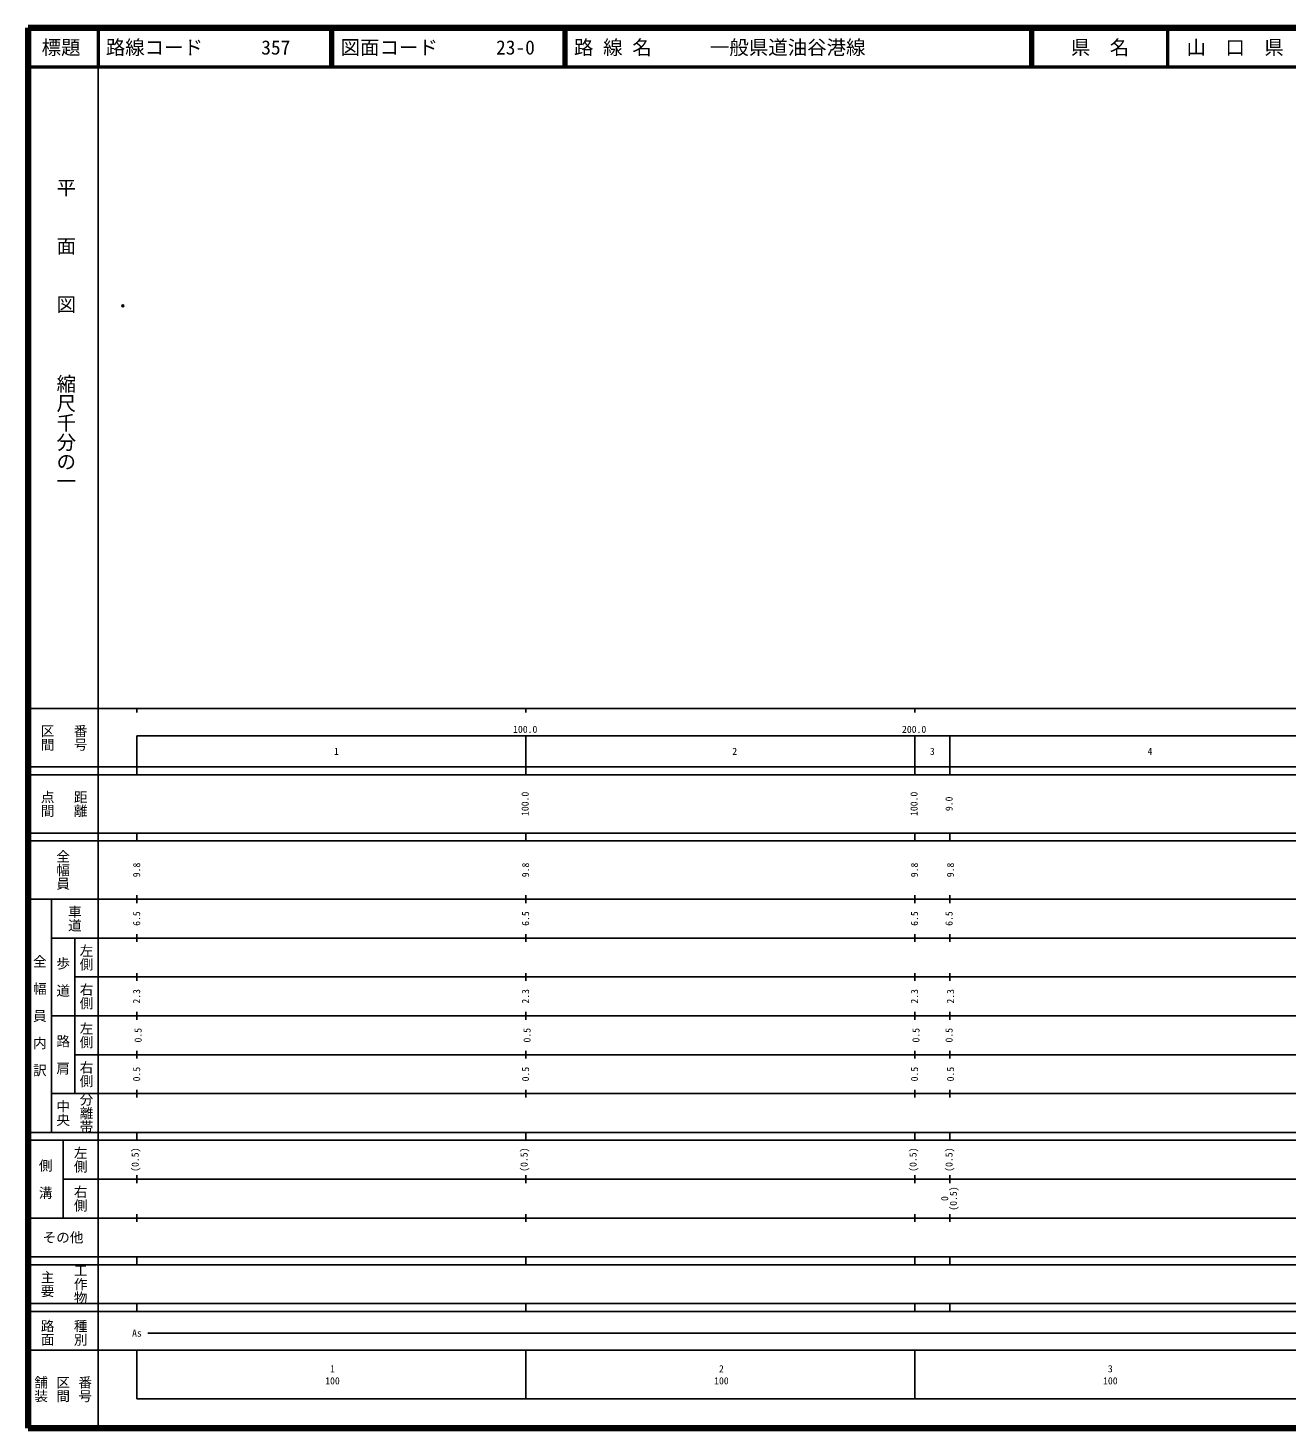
# Model space of a CAD drawing. Units: millimetres on the paper. Extents: x 40 to 680, y 20 to 380.
# Drawn here: x 40 to 363.7, y 20 to 380 of the extents above; entities that cross this region are included whole.
import ezdxf
from ezdxf.enums import TextEntityAlignment as Align

# ---------------------------------------------------------------- set-up
doc = ezdxf.new("R2010")
doc.units = ezdxf.units.MM
doc.header["$PDMODE"] = 32
doc.header["$PDSIZE"] = 0.5
doc.layers.add('M-OTRS', color=6, linetype='Continuous')
for name, color, linetype, lineweight in [('M-TTL', 2, 'Continuous', 140), ('M-TTL-BAND', 7, 'Continuous', 25), ('M-TTL-LINE', 7, 'Continuous', 50), ('M-TTL-TXT', 7, 'Continuous', 13)]:
    doc.layers.add(name, color=color, linetype=linetype, lineweight=lineweight)
doc.styles.add('@ＭＳ ゴシック', font='')
doc.styles.add('ＭＳ ゴシック', font='')
doc.styles.get('@ＭＳ ゴシック').set_extended_font_data('@MS Gothic')
doc.styles.get('ＭＳ ゴシック').set_extended_font_data('MS Gothic')

msp = doc.modelspace()

# ---------------------------------------------------------------- linework, layer by layer
at = {"layer": 'M-OTRS'}
msp.add_point((64.405, 308.562), dxfattribs=at)
at = {"layer": 'M-TTL'}
for p, q in [((40, 380), (40, 20)), ((680, 380), (40, 380)), ((40, 20), (680, 20))]:
    msp.add_line(p, q, dxfattribs=at)
at = {"layer": 'M-TTL-BAND'}
for p, q in [((58, 370), (58, 20)), ((40, 205), (579, 205)), ((68, 205), (68, 204)), ((168, 205), (168, 204)), ((268, 205), (268, 204)), ((68, 198), (579, 198)), ((68, 198), (68, 188)), ((168, 198), (168, 188)), ((268, 198), (268, 188)), ((277, 198), (277, 188)), ((40, 190), (579, 190)), ((40, 188), (579, 188)), ((40, 173), (579, 173)), ((68, 171), (68, 173)), ((168, 171), (168, 173)), ((268, 171), (268, 173)), ((277, 173), (277, 171)), ((40, 171), (579, 171)), ((40, 156), (579, 156)), ((46, 96), (46, 156)), ((68, 155), (68, 157)), ((168, 155), (168, 157)), ((268, 155), (268, 157)), ((277, 157), (277, 155)), ((46, 146), (579, 146)), ((52, 146), (52, 106)), ((68, 145), (68, 147)), ((168, 145), (168, 147)), ((268, 145), (268, 147)), ((277, 147), (277, 145)), ((68, 135), (68, 137)), ((168, 135), (168, 137)), ((268, 135), (268, 137)), ((277, 137), (277, 135)), ((52, 136), (579, 136)), ((46, 126), (579, 126)), ((68, 125), (68, 127)), ((168, 125), (168, 127)), ((268, 125), (268, 127)), ((277, 127), (277, 125)), ((52, 116), (579, 116)), ((68, 115), (68, 117)), ((168, 115), (168, 117)), ((268, 115), (268, 117)), ((277, 117), (277, 115)), ((46, 106), (579, 106)), ((68, 105), (68, 107)), ((168, 105), (168, 107)), ((268, 105), (268, 107)), ((277, 107), (277, 105)), ((40, 96), (579, 96)), ((40, 94), (579, 94)), ((49, 94), (49, 74)), ((68, 94), (68, 96)), ((168, 94), (168, 96)), ((268, 94), (268, 96)), ((277, 96), (277, 94)), ((49, 84), (579, 84)), ((68, 83), (68, 85)), ((168, 83), (168, 85)), ((268, 83), (268, 85)), ((277, 85), (277, 83)), ((40, 74), (579, 74)), ((68, 73), (68, 75)), ((168, 73), (168, 75)), ((268, 73), (268, 75)), ((277, 75), (277, 73)), ((40, 64), (579, 64)), ((40, 62), (579, 62)), ((68, 62), (68, 64)), ((168, 62), (168, 64)), ((268, 62), (268, 64)), ((277, 64), (277, 62)), ((40, 52), (579, 52)), ((68, 50), (68, 52)), ((168, 50), (168, 52)), ((268, 50), (268, 52)), ((277, 52), (277, 50)), ((40, 50), (579, 50)), ((70.805, 44.406), (504.33, 44.406)), ((40, 40), (579, 40)), ((68, 40), (68, 27.5)), ((168, 40), (168, 27.5)), ((268, 40), (268, 27.5)), ((68, 27.5), (579, 27.5))]:
    msp.add_line(p, q, dxfattribs=at)
at = {"layer": 'M-TTL-LINE'}
for p, q in [((58, 380), (58, 370)), ((117.75, 380), (117.75, 370)), ((118.25, 380), (118.25, 370)), ((177.75, 380), (177.75, 370)), ((178.25, 380), (178.25, 370)), ((297.75, 380), (297.75, 370)), ((298.25, 380), (298.25, 370)), ((333, 380), (333, 370)), ((40, 370), (680, 370))]:
    msp.add_line(p, q, dxfattribs=at)

# ---------------------------------------------------------------- texts
at = {"layer": 'M-TTL-BAND', "style": '@ＭＳ ゴシック'}
for s, p in [('平\u3000\u3000面\u3000\u3000図', (49.777, 306.475)), ('縮尺千分の一', (49.777, 261.03))]:
    msp.add_text(s, height=3.666, rotation=270, dxfattribs=at).set_placement(p, align=Align.MIDDLE_RIGHT)
at = {"layer": 'M-TTL-BAND'}
for s, height, rotation, style, p in [('区間', 2.566, 270, '@ＭＳ ゴシック', (45, 197.5)), ('番号', 2.566, 270, '@ＭＳ ゴシック', (53.5, 197.5)), ('点間', 2.566, 270, '@ＭＳ ゴシック', (45, 180.5)), ('距離', 2.566, 270, '@ＭＳ ゴシック', (53.5, 180.5)), ('100.0', 1.833, 90, 'ＭＳ ゴシック', (167.802, 180.5)), ('100.0', 1.833, 90, 'ＭＳ ゴシック', (267.802, 180.5)), ('9.0', 1.833, 90, 'ＭＳ ゴシック', (276.802, 180.5)), ('全幅員', 2.566, 270, '@ＭＳ ゴシック', (49, 163.5)), ('9.8', 1.833, 90, 'ＭＳ ゴシック', (67.92, 163.5)), ('9.8', 1.833, 90, 'ＭＳ ゴシック', (167.92, 163.5)), ('9.8', 1.833, 90, 'ＭＳ ゴシック', (267.92, 163.5)), ('9.8', 1.833, 90, 'ＭＳ ゴシック', (277.177, 163.5)), ('車道', 2.566, 270, '@ＭＳ ゴシック', (52, 151)), ('6.5', 1.833, 90, 'ＭＳ ゴシック', (67.92, 151)), ('6.5', 1.833, 90, 'ＭＳ ゴシック', (167.92, 151)), ('6.5', 1.833, 90, 'ＭＳ ゴシック', (267.92, 151)), ('6.5', 1.833, 90, 'ＭＳ ゴシック', (276.802, 151)), ('左側', 2.566, 270, '@ＭＳ ゴシック', (55, 141)), ('全\u3000幅\u3000員\u3000内\u3000訳', 2.566, 270, '@ＭＳ ゴシック', (43, 126)), ('歩\u3000道', 2.566, 270, '@ＭＳ ゴシック', (49, 136)), ('右側', 2.566, 270, '@ＭＳ ゴシック', (55, 131)), ('2.3', 1.833, 90, 'ＭＳ ゴシック', (67.92, 131)), ('2.3', 1.833, 90, 'ＭＳ ゴシック', (167.92, 131)), ('2.3', 1.833, 90, 'ＭＳ ゴシック', (267.92, 131)), ('2.3', 1.833, 90, 'ＭＳ ゴシック', (277.177, 131)), ('左側', 2.566, 270, '@ＭＳ ゴシック', (55, 121)), ('0.5', 1.833, 90, 'ＭＳ ゴシック', (68.295, 121)), ('0.5', 1.833, 90, 'ＭＳ ゴシック', (168.295, 121)), ('0.5', 1.833, 90, 'ＭＳ ゴシック', (268.295, 121)), ('0.5', 1.833, 90, 'ＭＳ ゴシック', (276.802, 121)), ('路\u3000肩', 2.566, 270, '@ＭＳ ゴシック', (49, 116)), ('右側', 2.566, 270, '@ＭＳ ゴシック', (55, 111)), ('0.5', 1.833, 90, 'ＭＳ ゴシック', (67.92, 111)), ('0.5', 1.833, 90, 'ＭＳ ゴシック', (167.92, 111)), ('0.5', 1.833, 90, 'ＭＳ ゴシック', (267.92, 111)), ('0.5', 1.833, 90, 'ＭＳ ゴシック', (277.177, 111)), ('分離帯', 2.566, 270, '@ＭＳ ゴシック', (55, 101)), ('中央', 2.566, 270, '@ＭＳ ゴシック', (49, 101)), ('左側', 2.566, 270, '@ＭＳ ゴシック', (53.5, 89)), ('(0.5)', 1.833, 90, 'ＭＳ ゴシック', (67.545, 89)), ('(0.5)', 1.833, 90, 'ＭＳ ゴシック', (167.545, 89)), ('(0.5)', 1.833, 90, 'ＭＳ ゴシック', (267.545, 89)), ('(0.5)', 1.833, 90, 'ＭＳ ゴシック', (276.802, 89)), ('側\u3000溝', 2.566, 270, '@ＭＳ ゴシック', (44.5, 84)), ('右側', 2.566, 270, '@ＭＳ ゴシック', (53.5, 79)), ('0', 1.833, 90, 'ＭＳ ゴシック', (275.677, 79)), ('(0.5)', 1.833, 90, 'ＭＳ ゴシック', (277.927, 79)), ('工作物', 2.566, 270, '@ＭＳ ゴシック', (53.5, 57)), ('主要', 2.566, 270, '@ＭＳ ゴシック', (45, 57)), ('路面', 2.566, 270, '@ＭＳ ゴシック', (45, 44.5)), ('種別', 2.566, 270, '@ＭＳ ゴシック', (53.5, 44.5)), ('舗装', 2.566, 270, '@ＭＳ ゴシック', (43.333, 30)), ('区間', 2.566, 270, '@ＭＳ ゴシック', (49, 30)), ('番号', 2.566, 270, '@ＭＳ ゴシック', (54.667, 30))]:
    msp.add_text(s, height=height, rotation=rotation, dxfattribs=dict(at, style=style)).set_placement(p, align=Align.MIDDLE_CENTER)
at = {"layer": 'M-TTL-BAND', "style": 'ＭＳ ゴシック'}
for s, p in [('100.0', (167.844, 198.195)), ('200.0', (267.844, 198.195))]:
    msp.add_text(s, height=1.833, dxfattribs=at).set_placement(p, align=Align.BOTTOM_CENTER)
for s, height, p in [('1', 1.833, (119.303, 194)), ('2', 1.833, (221.71, 194)), ('3', 1.833, (272.526, 194)), ('4', 1.833, (328.484, 194)), ('その他', 2.566, (49, 69)), ('As', 1.833, (68.006, 44.406)), ('1', 1.833, (118.288, 35.238)), ('2', 1.833, (218.288, 35.238)), ('3', 1.833, (318.288, 35.238)), ('100', 1.833, (118.288, 32.131)), ('100', 1.833, (218.288, 32.131)), ('100', 1.833, (318.288, 32.131))]:
    msp.add_text(s, height=height, dxfattribs=at).set_placement(p, align=Align.MIDDLE_CENTER)
at = {"layer": 'M-TTL-TXT', "style": 'ＭＳ ゴシック'}
for s, p in [('標題', (48.5, 375)), ('県\u3000名', (315.625, 375)), ('山\u3000口\u3000県', (350.375, 375))]:
    msp.add_text(s, height=3.666, dxfattribs=at).set_placement(p, align=Align.MIDDLE_CENTER)
for s, p in [('路線コード      357', (60, 375)), ('図面コード      23-0', (120.38, 375)), ('路 線 名      一般県道油谷港線', (180.38, 375))]:
    msp.add_text(s, height=3.666, dxfattribs=at).set_placement(p, align=Align.MIDDLE_LEFT)

doc.saveas('drawing.dxf')
